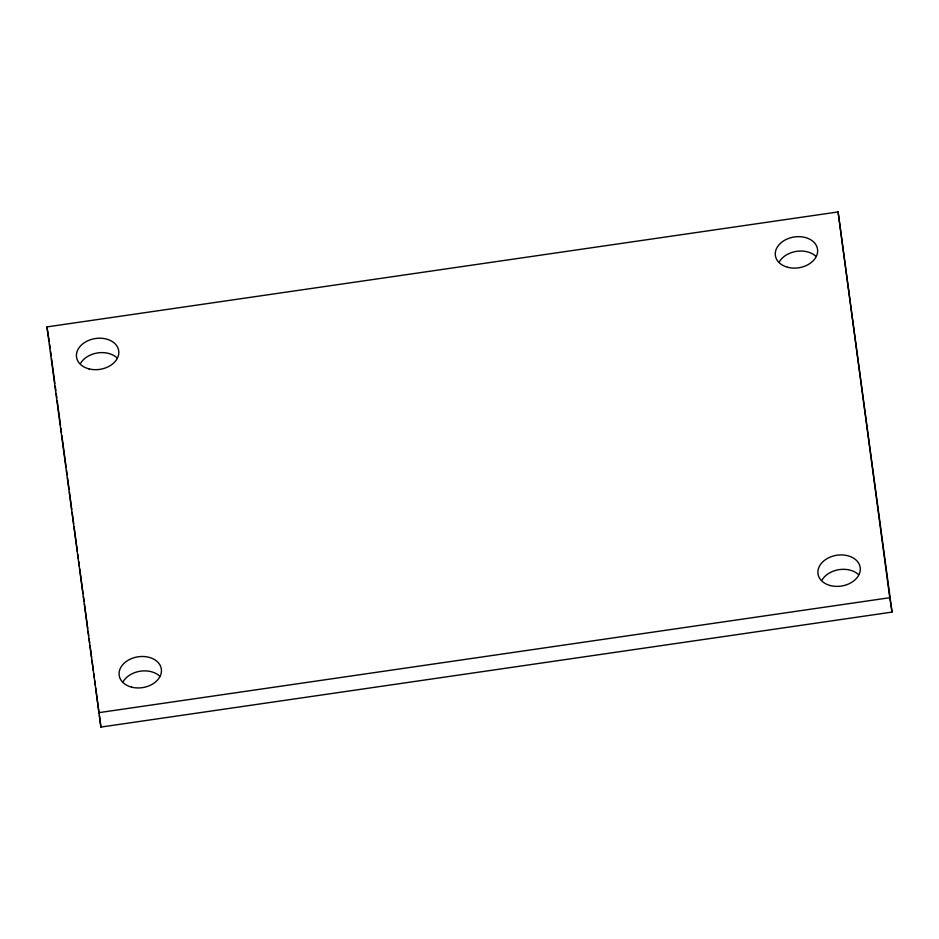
<?xml version="1.0" encoding="UTF-8"?>
<svg xmlns="http://www.w3.org/2000/svg" width="939" height="939" viewBox="0 0 939 939"><rect width="100%" height="100%" fill="white"/><g stroke="black" fill="none" stroke-linecap="round" stroke-linejoin="round"><path stroke-width="1.41" d="M46.95 326.901L838.093 211.932L892.05 612.099L100.907 727.068L46.95 326.901L49.227 341.291M98.63 712.689L889.773 597.709L892.05 612.099M838.093 211.932L889.773 597.709M49.614 344.19L50.201 348.545M50.589 351.444L51.176 355.787M51.563 358.686L54.861 383.347M55.248 386.246L55.835 390.601M56.223 393.5L56.809 397.854M57.197 400.753L60.495 425.402M60.882 428.301L61.469 432.656M61.857 435.555L66.129 467.469M66.516 470.369L67.103 474.711M67.491 477.622L69.052 489.219M69.439 492.118L71.763 509.525M72.15 512.424L73.712 524.032M74.099 526.932L77.397 551.58M77.796 554.48L78.371 558.834M78.759 561.733L79.346 566.088M79.733 568.987L83.031 593.648M83.43 596.547L84.005 600.89M84.393 603.8L87.703 628.449M88.09 631.348L88.677 635.703M89.064 638.602L89.639 642.957M90.027 645.856L91.588 657.453M91.975 660.363L93.337 670.505M93.724 673.416L94.311 677.758M94.698 680.658L95.273 685.012M95.661 687.911L98.971 712.572M99.358 715.471L100.907 727.068M80.601 363.276A21.315 15.564 -9 0 1 117.14 357.97M779.429 261.711A21.315 15.564 -9 0 1 815.979 256.406M822.071 579.985A21.315 15.564 -9 0 1 858.61 574.68M123.232 681.55A21.315 15.564 -9 0 1 159.771 676.233M830.346 585.56A21.315 15.564 -9 0 0 860.194 567.59A21.315 15.564 -9 0 0 826.754 558.822A21.315 15.564 -9 0 0 830.346 585.56M787.704 267.286A21.315 15.564 -9 0 0 817.552 249.316A21.315 15.564 -9 0 0 784.124 240.56A21.315 15.564 -9 0 0 787.704 267.286M88.865 368.851A21.315 15.564 -9 0 0 118.725 350.881A21.315 15.564 -9 0 0 85.285 342.113A21.315 15.564 -9 0 0 88.865 368.851M131.507 687.113A21.315 15.564 -9 0 0 161.355 669.155A21.315 15.564 -9 0 0 127.927 660.387A21.315 15.564 -9 0 0 131.507 687.113"/></g></svg>
